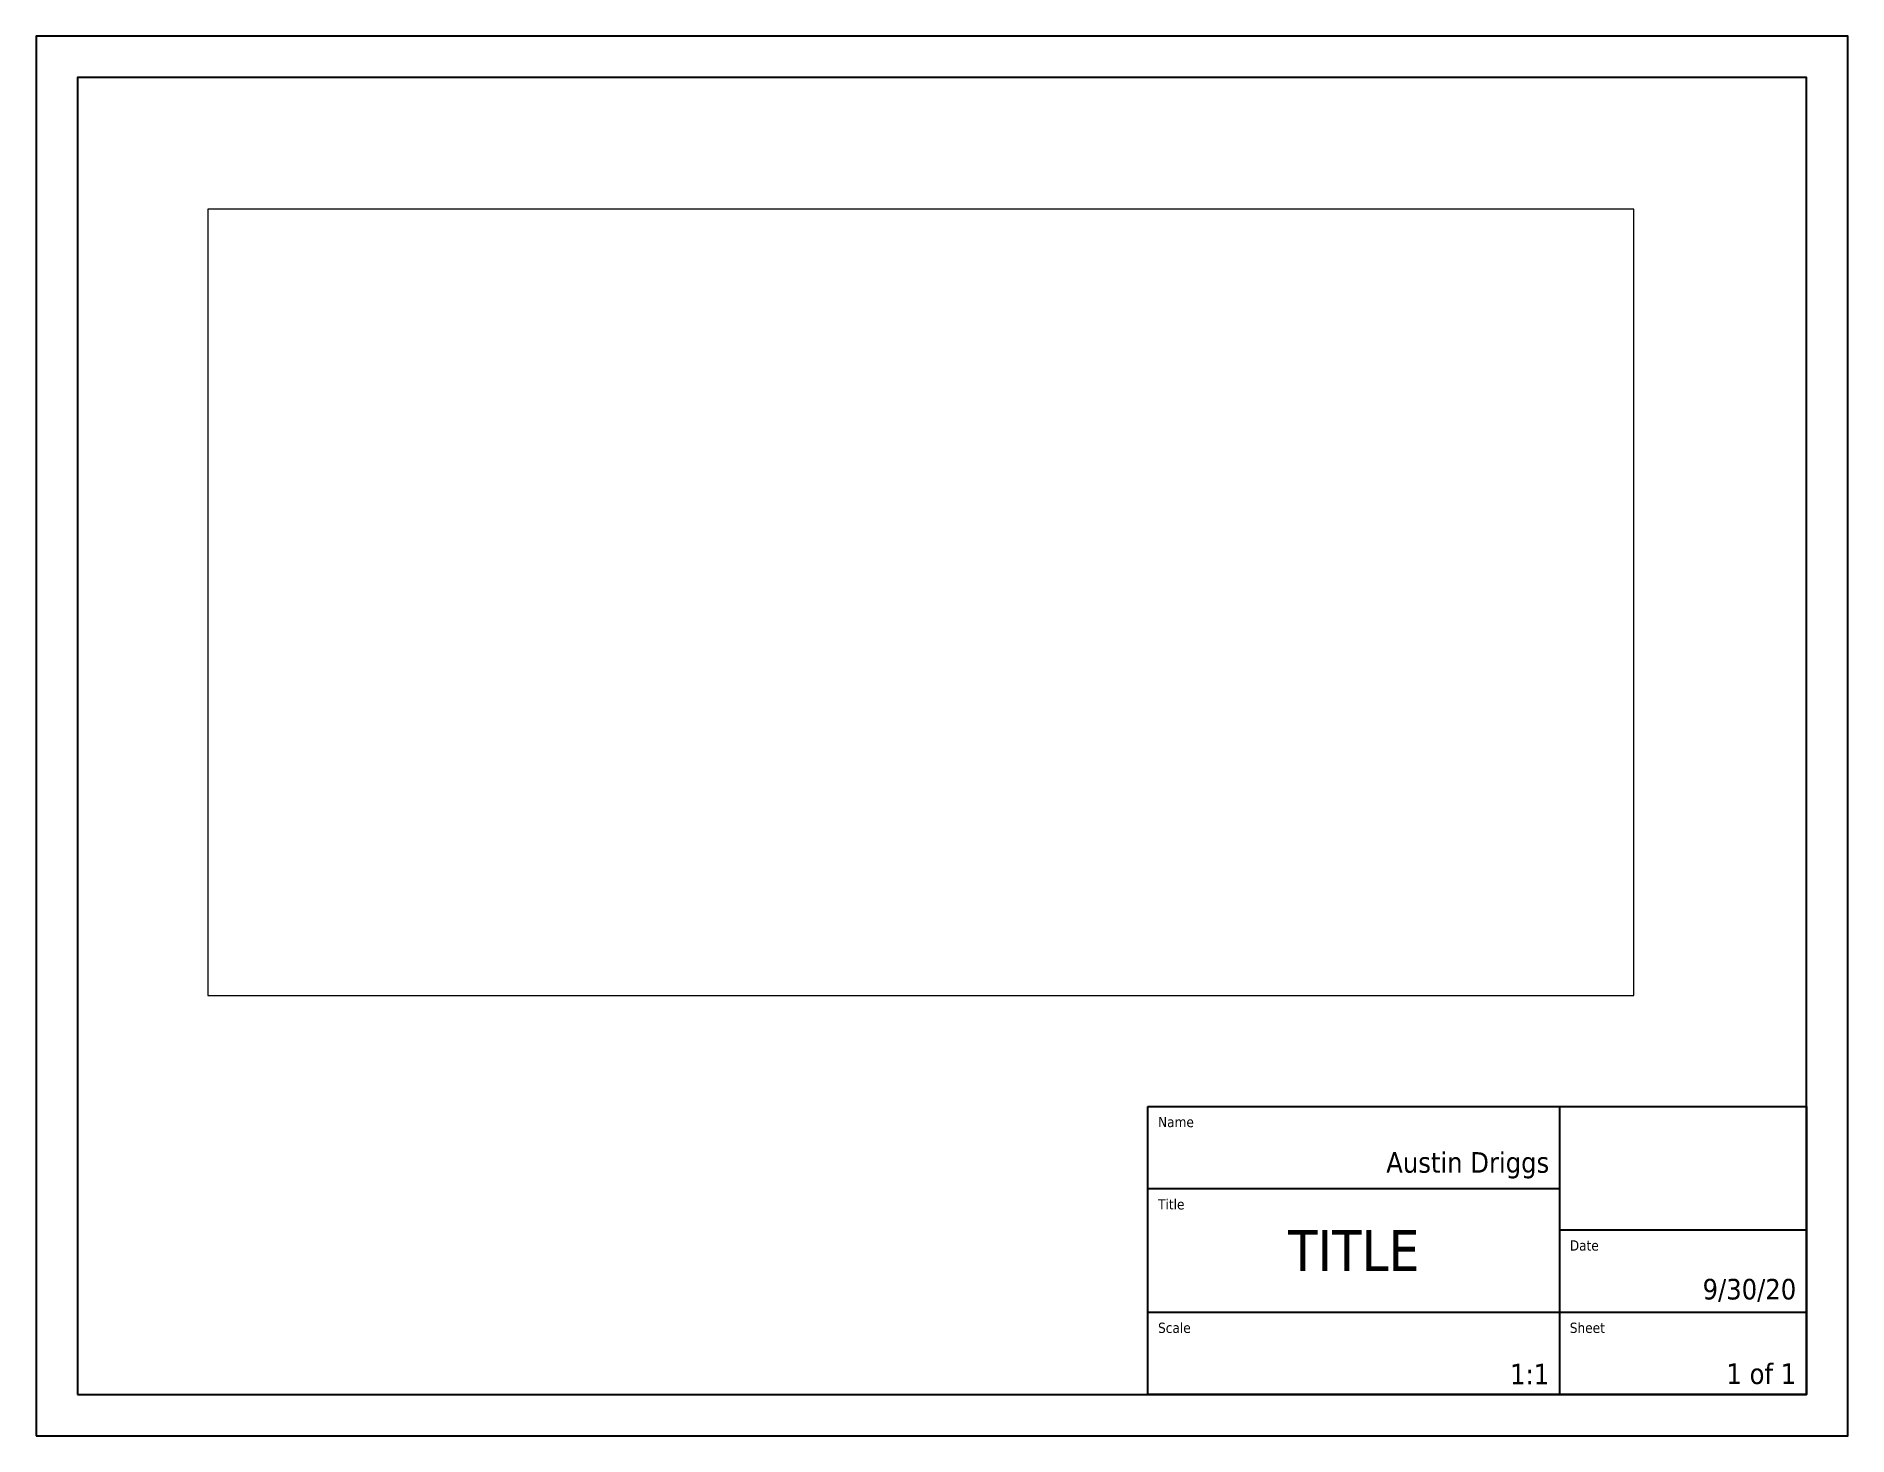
# Paper-space layout 'Layout1' of a CAD drawing. Header units: inches. Extents: x -0.3 to 10.7, y -0.3 to 8.2.
import ezdxf

# ---------------------------------------------------------------- set-up
doc = ezdxf.new("R2010")
doc.units = ezdxf.units.IN
doc.header["$MEASUREMENT"] = 0
doc.layers.get('Defpoints').update_dxf_attribs({"color": 254})
doc.layers.add('title', color=7, linetype='Continuous')
doc.styles.add('TAHOMA.0625', font='tahoma.ttf', dxfattribs={"height": 0.0625})
doc.styles.add('TAHOMA.125', font='tahoma.ttf', dxfattribs={"height": 0.125})
doc.styles.add('TAHOMA.25', font='tahoma.ttf', dxfattribs={"height": 0.25})

psp = doc.layouts.get("Layout1")

# ---------------------------------------------------------------- linework, layer by layer
at = {"layer": 'title'}
for p, q in [((9, 1.75), (9, 0)), ((9, 1.25), (6.5, 1.25)), ((9, 1), (10.5, 1)), ((6.5, 0.5), (10.5, 0.5))]:
    psp.add_line(p, q, dxfattribs=at)
for points in [[(-0.25, -0.25), (10.75, -0.25), (10.75, 8.25), (-0.25, 8.25)], [(0, 0), (10.5, 0), (10.5, 8), (0, 8)], [(6.5, 1.75), (10.5, 1.75), (10.5, 0), (6.5, 0)]]:
    psp.add_lwpolyline(points, close=True, dxfattribs=at)

# ---------------------------------------------------------------- texts
at = {"layer": 'title', "width": 2.5}
for s, insert, char_height, attachment_point, style in [('Name', (6.562, 1.687), 0.0625, 1, 'TAHOMA.0625'), ('Austin Driggs', (8.937, 1.312), 0.125, 9, 'TAHOMA.125'), ('Title', (6.562, 1.187), 0.0625, 1, 'TAHOMA.0625'), ('TITLE', (7.75, 0.875), 0.25, 5, 'TAHOMA.25'), ('Date', (9.062, 0.937), 0.0625, 1, 'TAHOMA.0625'), ('9/30/20', (10.437, 0.562), 0.125, 9, 'TAHOMA.125'), ('Scale', (6.562, 0.437), 0.0625, 1, 'TAHOMA.0625'), ('Sheet', (9.062, 0.437), 0.0625, 1, 'TAHOMA.0625'), ('1:1', (8.937, 0.062), 0.125, 9, 'TAHOMA.125'), ('1 of 1', (10.437, 0.062), 0.125, 9, 'TAHOMA.125')]:
    psp.add_mtext(s, dxfattribs=dict(at, insert=insert, char_height=char_height, attachment_point=attachment_point, style=style))

# ---------------------------------------------------------------- viewports
at = {"layer": 'Defpoints'}
psp.add_viewport(center=(5.121, 4.812), size=(8.659, 4.77685), view_center_point=(5.87932, 4.70871), view_height=4.7768522, dxfattribs=at)

doc.saveas('drawing.dxf')
